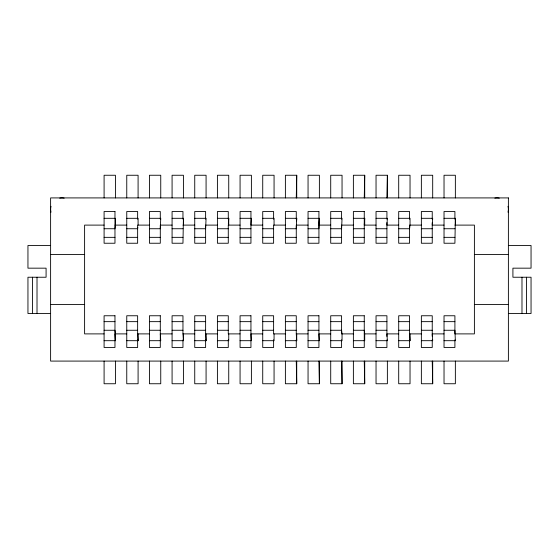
<?xml version="1.0" encoding="UTF-8"?>
<svg xmlns="http://www.w3.org/2000/svg" width="559" height="559" viewBox="0 0 559 559"><rect width="100%" height="100%" fill="white"/><g stroke="black" fill="none" stroke-linecap="round" stroke-linejoin="round"><path stroke-width="0.84" d="M296.27 197.914L296.724 175.253L285.39 175.253L285.39 197.914M364.258 197.914L364.713 175.253L353.379 175.253L353.379 197.914M386.919 197.914L387.373 175.253L376.039 175.253L376.039 197.914M182.961 219.163L182.961 211.512L172.081 211.512L172.081 243.242L182.961 243.242L183.415 218.31L172.081 218.31M228.338 224.264L228.736 218.31L217.409 218.31M296.556 220.861L296.724 218.31L285.39 218.31M308.051 218.31L319.385 218.31L318.93 225.109L330.718 225.109M353.379 218.31L364.713 218.31L364.258 225.109L376.039 225.109M454.907 219.163L454.907 211.512L444.028 211.512L444.028 243.242L454.907 243.242L455.361 218.31L444.028 218.31M137.814 227.289L137.633 228.736L126.76 228.736M104.093 218.31L115.427 218.31L115.427 225.109L114.972 228.736L104.093 228.736M126.76 218.31L138.087 218.31L138.087 225.109M149.421 218.31L160.747 218.31L160.3 228.736L149.421 228.736M194.742 218.31L206.075 218.31L205.621 228.736L194.742 228.736M240.07 218.31L251.396 218.31L250.949 225.109L262.73 225.109M262.73 218.31L274.064 218.31L274.064 225.109M330.718 218.31L342.045 218.31L341.591 228.736L330.718 228.736M376.039 218.31L387.373 218.31L386.919 225.109L398.7 225.109M398.7 218.31L410.033 218.31L410.033 225.109L409.579 228.736L398.7 228.736M421.367 218.31L432.694 218.31L432.24 225.109L444.028 225.109M104.093 225.109L84.605 225.109L84.605 333.891L104.093 333.891M114.972 225.109L126.76 225.109M149.421 225.109L137.633 225.109L137.633 243.242L126.76 243.242L126.76 211.512L137.633 211.512L137.633 219.163M172.081 225.109L160.3 225.109L160.3 243.242L149.421 243.242L149.421 211.512L160.3 211.512L160.3 219.163M182.961 225.109L194.742 225.109M217.409 225.109L205.621 225.109L205.621 243.242L194.742 243.242L194.742 211.512L205.621 211.512L205.621 219.163M240.07 225.109L228.282 225.109L228.282 243.242L217.409 243.242L217.409 211.512L228.282 211.512L228.282 219.163M285.39 225.109L273.61 225.109L273.61 243.242L262.73 243.242L262.73 211.512L273.61 211.512L273.61 219.163M308.051 225.109L296.27 225.109L296.27 243.242L285.39 243.242L285.39 211.512L296.27 211.512L296.27 219.163M353.379 225.109L341.591 225.109L341.591 243.242L330.718 243.242L330.718 211.512L341.591 211.512L341.591 219.163M421.367 225.109L409.579 225.109L409.579 243.242L398.7 243.242L398.7 211.512L409.579 211.512L409.579 219.163M454.907 225.109L474.395 225.109L474.395 333.891L454.907 333.891L454.907 315.758L444.028 315.758L444.028 347.488L454.907 347.488L454.907 339.837M172.081 228.736L182.961 228.736M217.409 228.736L228.282 228.736M240.07 228.736L250.949 228.736M262.73 228.736L273.61 228.736M285.39 228.736L296.27 228.736L296.724 218.31M308.051 228.736L318.93 228.736L319.385 218.31M353.379 228.736L364.258 228.736M376.039 228.736L386.919 228.736M421.367 228.736L432.24 228.736M444.028 228.736L454.907 228.736M104.093 237.351L114.972 237.351M126.76 237.351L137.633 237.351M149.421 237.351L160.3 237.351M172.081 237.351L182.961 237.351M194.742 237.351L205.621 237.351M217.409 237.351L228.282 237.351M240.07 237.351L250.949 237.351M262.73 237.351L273.61 237.351M285.39 237.351L296.27 237.351M308.051 237.351L318.93 237.351M330.718 237.351L341.591 237.351M353.379 237.351L364.258 237.351M376.039 237.351L386.919 237.351M398.7 237.351L409.579 237.351M421.367 237.351L432.24 237.351M444.028 237.351L454.907 237.351M50.61 245.506L27.95 245.506L27.95 268.166L46.083 268.166L46.083 277.236L27.95 277.236L27.95 313.494L50.61 313.494M508.39 245.506L531.05 245.506L531.05 268.166L512.917 268.166L512.917 277.236L531.05 277.236L531.05 313.494L508.39 313.494M50.61 254.569L84.605 254.569M474.395 254.569L508.39 254.569M50.61 304.431L84.605 304.431M474.395 304.431L508.39 304.431M104.093 321.649L114.972 321.649M126.76 321.649L137.633 321.649M149.421 321.649L160.3 321.649M172.081 321.649L182.961 321.649M194.742 321.649L205.621 321.649M217.409 321.649L228.282 321.649M240.07 321.649L250.949 321.649M262.73 321.649L273.61 321.649M285.39 321.649L296.27 321.649M308.051 321.649L318.93 321.649M330.718 321.649L341.591 321.649M353.379 321.649L364.258 321.649M376.039 321.649L386.919 321.649M398.7 321.649L409.579 321.649M421.367 321.649L432.24 321.649M444.028 321.649L454.907 321.649M104.093 330.264L114.972 330.264L115.427 333.891L115.427 340.69L104.093 340.69M126.76 330.264L137.633 330.264M149.421 330.264L160.3 330.264M172.081 330.264L182.961 330.264M194.742 330.264L205.621 330.264M217.409 330.264L228.282 330.264M240.07 330.264L250.949 330.264M262.73 330.264L273.61 330.264M285.39 330.264L296.27 330.264M308.051 330.264L318.93 330.264M330.718 330.264L341.591 330.264L342.045 333.891L342.045 340.69L330.718 340.69M353.379 330.264L364.258 330.264L364.713 333.891L364.713 340.69L353.379 340.69M376.039 330.264L386.919 330.264M398.7 330.264L409.579 330.264M421.367 330.264L432.24 330.264M444.028 330.264L454.907 330.264L455.361 340.69L444.028 340.69M126.76 333.891L114.972 333.891L115.427 340.69M137.633 339.837L137.633 347.488L126.76 347.488L126.76 315.758L137.633 315.758L137.633 333.891L149.421 333.891M172.081 333.891L160.3 333.891L160.747 340.69L149.421 340.69M182.961 339.837L182.961 347.488L172.081 347.488L172.081 315.758L182.961 315.758L182.961 333.891L194.742 333.891M205.621 339.837L205.621 347.488L194.742 347.488L194.742 315.758L205.621 315.758L205.621 333.891L217.409 333.891M240.07 333.891L228.282 333.891L228.282 315.758L217.409 315.758L217.409 347.488L228.282 347.488L228.282 339.837M262.73 333.891L250.949 333.891L251.396 340.69L240.07 340.69M285.39 333.891L273.61 333.891L273.61 315.758L262.73 315.758L262.73 347.488L273.61 347.488L273.61 339.837M296.27 339.837L296.27 347.488L285.39 347.488L285.39 315.758L296.27 315.758L296.27 333.891L308.051 333.891M330.718 333.891L318.93 333.891L319.385 340.69L308.051 340.69M353.379 333.891L341.591 333.891L341.591 315.758L330.718 315.758L330.718 347.488L341.591 347.488L341.591 339.837M364.258 333.891L376.039 333.891M398.7 333.891L386.919 333.891L387.373 340.69L376.039 340.69M409.579 339.837L409.579 347.488L398.7 347.488L398.7 315.758L409.579 315.758L409.579 333.891L421.367 333.891M444.028 333.891L432.24 333.891L432.694 340.69L421.367 340.69M126.76 340.69L138.087 340.69L138.087 333.891M172.081 340.69L183.415 340.69L183.415 333.891M194.742 340.69L206.075 340.69L206.075 333.891M217.409 340.69L228.736 340.69L228.736 333.891M262.73 340.69L274.064 340.69L274.064 333.891M285.39 340.69L296.724 340.69L296.724 333.891M398.7 340.69L410.033 340.69L410.033 333.891M296.724 361.177L296.724 383.747L285.39 383.747L285.39 361.086M319.385 361.177L319.385 383.747L308.051 383.747L308.051 361.086M342.045 361.177L342.045 383.747L330.718 383.747L330.718 361.086M364.713 361.177L364.713 383.747L353.379 383.747L353.379 361.086M432.694 361.177L432.694 383.747L421.367 383.747L421.367 361.086M409.579 333.891L410.033 340.69M296.27 333.891L296.724 340.69M205.621 333.891L206.075 340.69M182.961 333.891L183.415 340.69M137.633 333.891L138.087 340.69M432.24 361.086L432.694 383.747M364.258 361.086L364.713 383.747M341.591 361.086L342.045 383.747M318.93 361.086L319.385 383.747M296.27 361.086L296.724 383.747M526.515 277.236L526.515 313.494M521.987 277.236L521.987 313.494M455.361 197.914L455.361 175.253L444.028 175.253L444.028 197.914M455.361 218.31L455.361 225.109M455.361 361.086L455.361 383.747L444.028 383.747L444.028 361.086M432.694 197.914L432.694 175.253L421.367 175.253L421.367 197.914M432.24 219.163L432.24 211.512L421.367 211.512L421.367 243.242L432.24 243.242L432.24 222.559M432.24 336.441L432.24 315.758L421.367 315.758L421.367 347.488L432.24 347.488L432.24 339.837M410.033 197.914L410.033 175.253L398.7 175.253L398.7 197.914M410.033 361.086L410.033 383.747L398.7 383.747L398.7 361.086M387.373 175.253L387.373 197.823M387.373 361.086L387.373 383.747L376.039 383.747L376.039 361.086M386.919 219.163L386.919 211.512L376.039 211.512L376.039 243.242L386.919 243.242L386.919 222.559M386.919 336.441L386.919 315.758L376.039 315.758L376.039 347.488L386.919 347.488L386.919 339.837M364.713 175.253L364.713 197.823M364.713 218.31L364.713 225.109M342.045 197.914L342.045 175.253L330.718 175.253L330.718 197.914M319.385 197.914L319.385 175.253L308.051 175.253L308.051 197.914M296.724 175.253L296.724 197.823M274.064 197.914L274.064 175.253L262.73 175.253L262.73 197.914M274.064 361.086L274.064 383.747L262.73 383.747L262.73 361.086M251.396 197.914L251.396 175.253L240.07 175.253L240.07 197.914M251.396 361.086L251.396 383.747L240.07 383.747L240.07 361.086M228.736 197.914L228.736 175.253L217.409 175.253L217.409 197.914M228.736 218.31L228.736 225.109M228.736 361.086L228.736 383.747L217.409 383.747L217.409 361.086M206.075 197.914L206.075 175.253L194.742 175.253L194.742 197.914M206.075 361.086L206.075 383.747L194.742 383.747L194.742 361.086M183.415 197.914L183.415 175.253L172.081 175.253L172.081 197.914M183.415 218.31L183.415 225.109M183.415 361.086L183.415 383.747L172.081 383.747L172.081 361.086M160.747 197.914L160.747 175.253L149.421 175.253L149.421 197.914M160.747 361.086L160.747 383.747L149.421 383.747L149.421 361.086M138.087 197.914L138.087 175.253L126.76 175.253L126.76 197.914M138.087 361.086L138.087 383.747L126.76 383.747L126.76 361.086M115.427 197.914L115.427 175.253L104.093 175.253L104.093 197.914M115.427 361.086L115.427 383.747L104.093 383.747L104.093 361.086M37.013 277.236L37.013 313.494M32.485 277.236L32.485 313.494M51.002 212.182A11.334 11.334 0 0 1 51.002 206.313M59.729 198.138A11.334 11.334 0 0 1 64.159 198.138M494.841 198.138A11.334 11.334 0 0 1 499.271 198.138M508.005 206.313A11.334 11.334 0 0 1 508.005 212.182M508.39 197.914L50.61 197.914L50.61 361.086L508.39 361.086L508.39 197.914M114.972 211.512L104.093 211.512L104.093 243.242L114.972 243.242L114.972 211.512M250.949 211.512L240.07 211.512L240.07 243.242L250.949 243.242L250.949 211.512M318.93 211.512L308.051 211.512L308.051 243.242L318.93 243.242L318.93 211.512M364.258 211.512L353.379 211.512L353.379 243.242L364.258 243.242L364.258 211.512M114.972 315.758L104.093 315.758L104.093 347.488L114.972 347.488L114.972 315.758M160.3 315.758L149.421 315.758L149.421 347.488L160.3 347.488L160.3 315.758M250.949 315.758L240.07 315.758L240.07 347.488L250.949 347.488L250.949 315.758M318.93 315.758L308.051 315.758L308.051 347.488L318.93 347.488L318.93 315.758M364.258 315.758L353.379 315.758L353.379 347.488L364.258 347.488L364.258 315.758"/></g></svg>
